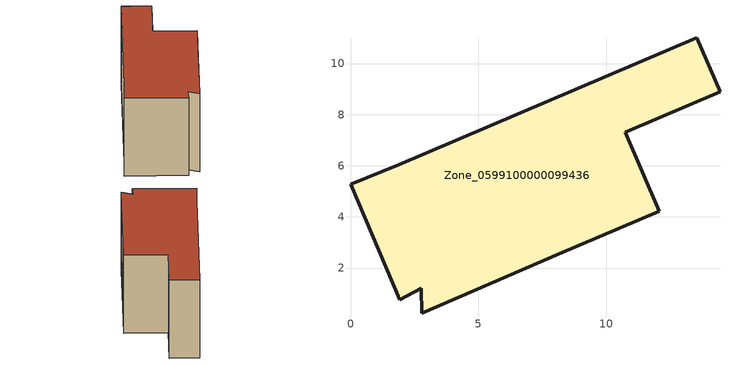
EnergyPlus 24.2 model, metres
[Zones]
Zone_0599100000099436
 floor ground (C_G): 2.79,0.23 2.76,1.2 1.93,0.77 0,5.28 1.89,6.04 13.56,11.01 14.46,8.89 10.76,7.32 12.08,4.22 8.16,2.55 z0
 wall outside (C_F): 8.16,2.55 12.08,4.22 10.76,7.32 14.46,8.89 13.56,11.01 1.89,6.04 0,5.28 1.93,0.77 2.76,1.2 2.79,0.23 8.16,2.55 z0:6.69
 roof outside (C_R): 2.76,1.2 2.79,0.23 8.16,2.55 12.08,4.22 10.76,7.32 14.46,8.89 13.56,11.01 1.89,6.04 0,5.28 1.93,0.77 z6.69
[BUILDING]
Pand.0599100000099436: North Axis=0; Terrain=City; Loads Convergence Tolerance Value=0.04; Temperature Convergence Tolerance Value=0.4; Solar Distribution=FullExterior; Maximum Number of Warmup Days=25; Minimum Number of Warmup Days=1
[Site:Location]
Rotterdam.The.Hague.AP_ZH_NLD Design_Conditions: Latitude=51.96; Longitude=4.45; Time Zone=1; Elevation=-4.5
[SITE:GROUNDTEMPERATURE:BUILDINGSURFACE]
18, 18, 18, 18, 18, 18, 18, 18, 18, 18, 18, 18
[MATERIAL] Thermal Absorptance=0.9; Solar Absorptance=0.7; Visible Absorptance=0.7
Name | Roughness | Thickness | Conductivity | Density | Specific Heat
G.TC.1975-1991 | MediumSmooth | 0.15 | 0.288461 | 540 | 1210
F.TC.1975-1991 | Rough | 0.3 | 0.230769 | 1920 | 840
R.TC.1975-1991 | MediumRough | 0.2 | 0.153846 | 1500 | 1000
[CONSTRUCTION]
C_G: G.TC.1975-1991
C_F: F.TC.1975-1991
C_R: R.TC.1975-1991
[ZONE]
Zone_0599100000099436: Type=1; Multiplier=1; Ceiling Height=Autocalculate; Volume=Autocalculate; Floor Area=autocalculate; Part of Total Floor Area=Yes
[ZONEINFILTRATION:DESIGNFLOWRATE]
Infil_Zone_0599100000099436: Zone or ZoneList or Space or SpaceList=Zone_0599100000099436; Schedule=AlwaysOn; Design Flow Rate Calculation Method=Flow/Area; Flow Rate per Floor Area=0.003; Constant Term Coefficient=1; Temperature Term Coefficient=0; Velocity Term Coefficient=0; Velocity Squared Term Coefficient=0
[HVACTEMPLATE:ZONE:IDEALLOADSAIRSYSTEM]
Zone_0599100000099436: Maximum Heating Supply Air Temperature=50; Minimum Cooling Supply Air Temperature=13; Maximum Heating Supply Air Humidity Ratio=0.0156; Minimum Cooling Supply Air Humidity Ratio=0.0077; Heating Limit=NoLimit; Cooling Limit=NoLimit; Dehumidification Control Type=ConstantSensibleHeatRatio; Cooling Sensible Heat Ratio=0.7; Dehumidification Setpoint=60; Humidification Control Type=None; Humidification Setpoint=30; Outdoor Air Method=None; Outdoor Air Flow Rate per Person=0.00944; Outdoor Air Flow Rate per Zone Floor Area=0; Outdoor Air Flow Rate per Zone=0; Demand Controlled Ventilation Type=None; Outdoor Air Economizer Type=NoEconomizer; Heat Recovery Type=None; Sensible Heat Recovery Effectiveness=0.7; Latent Heat Recovery Effectiveness=0.65
[ZONECONTROL:THERMOSTAT]
ThermostatControl_Zone_0599100000099436: Zone or ZoneList=Zone_0599100000099436; Control Type Schedule=DualSetpointControlType; Control 1=Thermostat_Zone_0599100000099436; Temperature Difference Between Cutout And Setpoint=0
[THERMOSTATSETPOINT:DUALSETPOINT]
Thermostat_Zone_0599100000099436: Heating Setpoint Temperature Schedule=HeatingSetpoint_Zone_0599100000099436; Cooling Setpoint Temperature Schedule=CoolingSetpoint_Zone_0599100000099436
[SCHEDULE:COMPACT]
HeatingSetpoint_Zone_0599100000099436: Through: 12/31, For: AllDays, Until: 24:00, 21
CoolingSetpoint_Zone_0599100000099436: Through: 12/31, For: AllDays, Until: 24:00, 24
DualSetpointControlType: Through: 12/31, For: AllDays, Until: 24:00, 4
AlwaysOn: Through: 12/31, For: AllDays, Until: 24:00, 1
